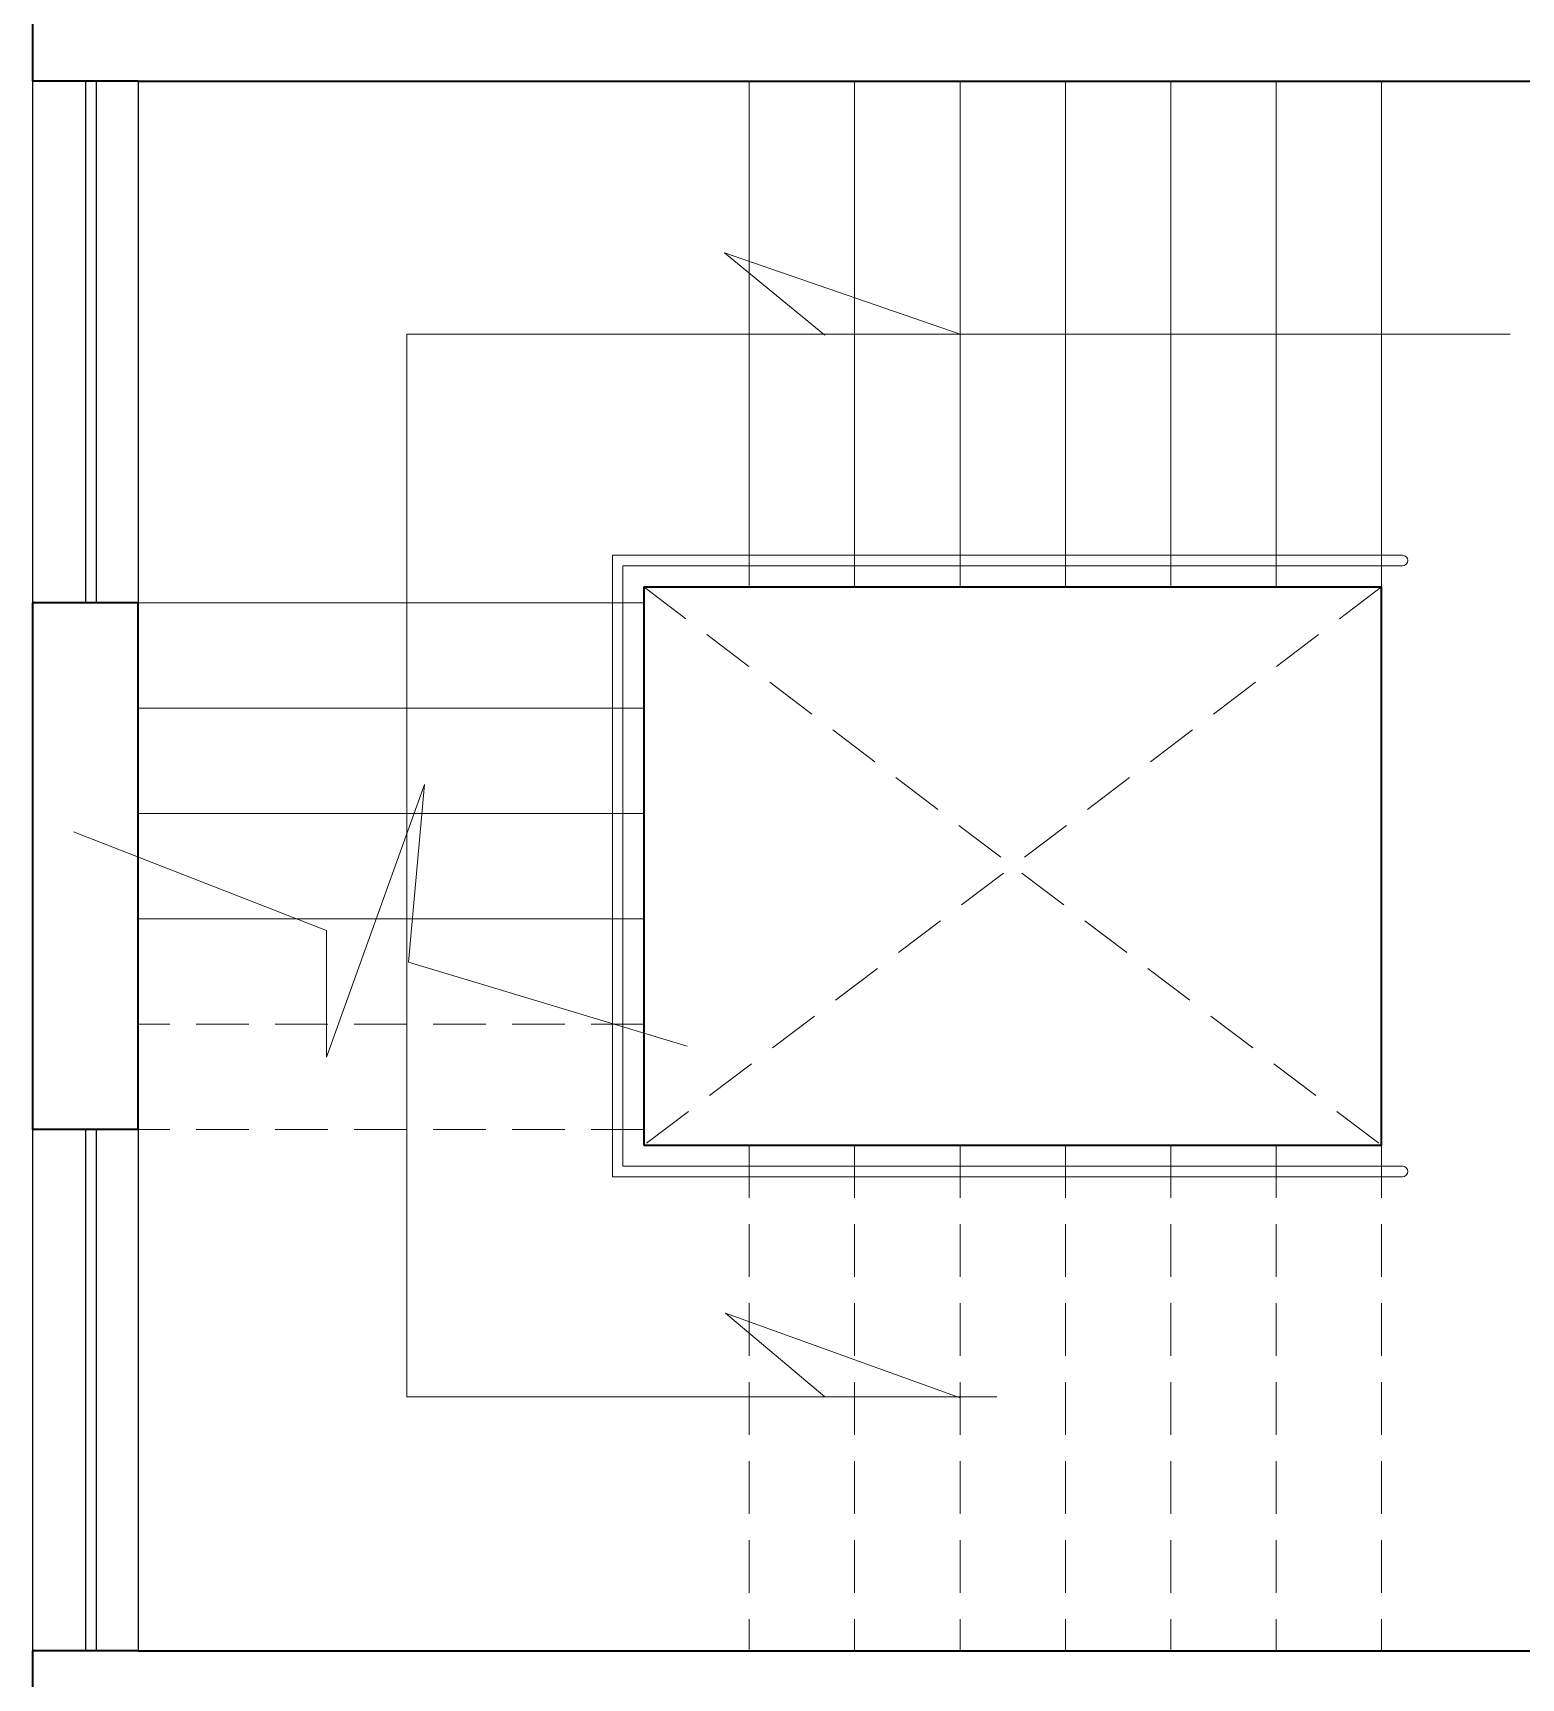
# Model space of a CAD drawing. Header units: inches. Extents: x 132383 to 134532, y 19213 to 20900.
# Drawn here: x 133165.3 to 133306.5, y 20006 to 20162.2 of the extents above; entities that cross this region are included whole.
import ezdxf

# ---------------------------------------------------------------- set-up
doc = ezdxf.new("R2010")
doc.units = ezdxf.units.IN
doc.header["$MEASUREMENT"] = 0
doc.linetypes.add('HIDDEN', pattern=[0.375, 0.25, -0.125])
doc.layers.add('A-Dropline', color=8, linetype='Continuous', lineweight=5)
doc.layers.add('A-Sc', color=44, linetype='Continuous', lineweight=20)
for name, color, linetype, lineweight, true_color in [('A-Rail', 7, 'Continuous', 9, 0x3273b8), ('A-Wall', 7, 'Continuous', 35, 0xe06c3e), ('A-Win', 7, 'Continuous', 25, 0x15ade5)]:
    doc.layers.add(name, color=color, linetype=linetype, lineweight=lineweight, true_color=true_color)

msp = doc.modelspace()

# ---------------------------------------------------------------- linework, layer by layer
at = {"layer": 'A-Dropline', "color": 5, "linetype": 'HIDDEN', "ltscale": 20}
for p, q in [((133223.28, 20109.59), (133293.28, 20056.59)), ((133293.28, 20109.59), (133223.28, 20056.59))]:
    msp.add_line(p, q, dxfattribs=at)
at = {"layer": 'A-Rail'}
for p, q in [((133220.28, 20112.59), (133295.28, 20112.59)), ((133220.28, 20112.59), (133220.28, 20053.59)), ((133221.28, 20111.59), (133295.28, 20111.59)), ((133221.28, 20111.59), (133221.28, 20054.59)), ((133220.28, 20053.59), (133295.28, 20053.59)), ((133221.28, 20054.59), (133295.28, 20054.59))]:
    msp.add_line(p, q, dxfattribs=at)
for centre in [(133295.28, 20112.09), (133295.28, 20054.09)]:
    msp.add_arc(centre, 0.5, 270, 90, dxfattribs=at)
at = {"layer": 'A-Sc'}
for p, q in [((133233.28, 20157.59), (133233.28, 20109.59)), ((133243.28, 20157.59), (133243.28, 20109.59)), ((133253.28, 20157.59), (133253.28, 20109.59)), ((133263.28, 20157.59), (133263.28, 20109.59)), ((133273.28, 20157.59), (133273.28, 20109.59)), ((133283.28, 20157.59), (133283.28, 20109.59)), ((133293.28, 20157.59), (133293.28, 20109.59)), ((133223.28, 20108.09), (133175.28, 20108.09)), ((133223.28, 20098.09), (133175.28, 20098.09)), ((133223.28, 20088.09), (133175.28, 20088.09)), ((133223.28, 20078.09), (133175.28, 20078.09))]:
    msp.add_line(p, q, dxfattribs=at)
at = {"layer": 'A-Sc', "color": 6}
for p, q in [((133193.14, 20064.96), (133202.46, 20090.82)), ((133202.46, 20090.82), (133200.92, 20073.95)), ((133169.12, 20086.34), (133193.16, 20076.98)), ((133193.16, 20076.98), (133193.14, 20064.96)), ((133200.92, 20073.95), (133227.37, 20065.98))]:
    msp.add_line(p, q, dxfattribs=at)
at = {"layer": 'A-Sc', "linetype": 'HIDDEN', "ltscale": 20}
for p, q in [((133223.28, 20068.09), (133175.28, 20068.09)), ((133223.28, 20058.09), (133175.28, 20058.09)), ((133233.28, 20056.59), (133233.28, 20008.59)), ((133243.28, 20056.59), (133243.28, 20008.59)), ((133253.28, 20056.59), (133253.28, 20008.59)), ((133263.28, 20056.59), (133263.28, 20008.59)), ((133273.28, 20056.59), (133273.28, 20008.59)), ((133283.28, 20056.59), (133283.28, 20008.59)), ((133293.28, 20056.59), (133293.28, 20008.59))]:
    msp.add_line(p, q, dxfattribs=at)
at = {"layer": 'A-Sc', "color": 6}
for points in [[(133253.28, 20133.59), (133230.92, 20141.31), (133240.44, 20133.5)], [(133305.49, 20133.59), (133236.78, 20133.59), (133200.78, 20133.59), (133200.78, 20032.69), (133256.78, 20032.69)], [(133253.28, 20032.59), (133231.03, 20040.64), (133240.44, 20032.69)]]:
    msp.add_lwpolyline(points, dxfattribs=at)
at = {"layer": 'A-Wall'}
for p, q in [((133165.28, 20157.59), (133165.28, 20227.59)), ((133165.28, 20157.59), (133165.28, 20157.59)), ((133175.28, 20157.59), (133165.28, 20157.59)), ((133175.28, 20157.59), (133293.28, 20157.59)), ((133175.28, 20157.59), (133414.28, 20157.59)), ((133223.28, 20109.59), (133293.28, 20109.59)), ((133223.28, 20109.59), (133223.28, 20056.59)), ((133293.28, 20056.59), (133293.28, 20109.59)), ((133165.28, 20058.09), (133165.28, 20108.09)), ((133175.28, 20108.09), (133165.28, 20108.09)), ((133175.28, 20058.09), (133175.28, 20108.09)), ((133175.28, 20058.09), (133165.28, 20058.09)), ((133223.28, 20056.59), (133293.28, 20056.59)), ((133165.28, 19998.59), (133165.28, 20008.59)), ((133175.28, 20008.59), (133165.28, 20008.59)), ((133175.28, 20008.59), (133309.28, 20008.59))]:
    msp.add_line(p, q, dxfattribs=at)
at = {"layer": 'A-Win'}
for p, q in [((133165.28, 20108.09), (133165.28, 20157.59)), ((133170.28, 20157.59), (133170.28, 20108.09)), ((133171.28, 20157.59), (133171.28, 20108.09)), ((133175.28, 20157.59), (133175.28, 20108.09)), ((133165.28, 20008.59), (133165.28, 20058.09)), ((133170.28, 20058.09), (133170.28, 20008.59)), ((133171.28, 20058.09), (133171.28, 20008.59)), ((133175.28, 20058.09), (133175.28, 20008.59))]:
    msp.add_line(p, q, dxfattribs=at)

doc.saveas('drawing.dxf')
